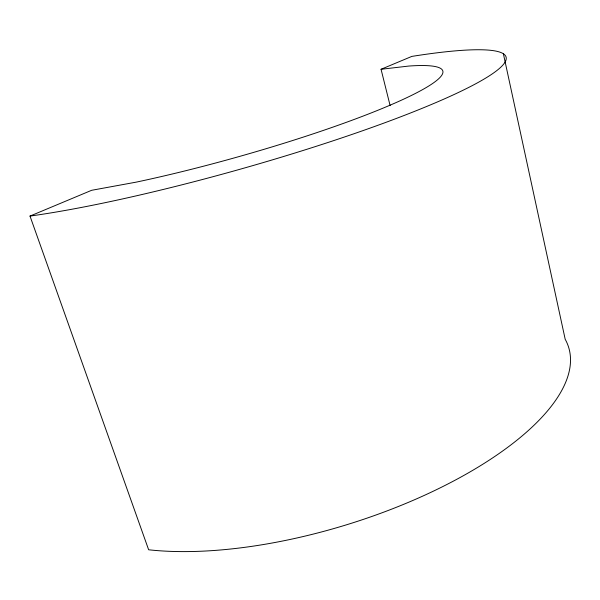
<?xml version="1.0" encoding="UTF-8"?>
<svg xmlns="http://www.w3.org/2000/svg" width="600" height="600" viewBox="0 0 600 600"><rect width="100%" height="100%" fill="white"/><g stroke="black" fill="none" stroke-linecap="round" stroke-linejoin="round"><path stroke-width="0.9" d="M503.362 53.707L565.2 339.308A265.178 104.61 -17 0 1 444.787 485.558A265.178 104.61 -17 0 1 148.642 549.78L30 216.075L91.665 190.29L136.125 182.153A220.65 27.172 -15.7 0 0 389.062 105.615A220.65 27.172 -15.7 0 0 408.81 66.052L381.053 69.278L390.12 105.615M381.053 69.278L411.84 56.4A287.595 35.895 -15.7 0 1 429.787 105.165A287.595 35.895 -15.7 0 1 30 216.075"/></g></svg>
